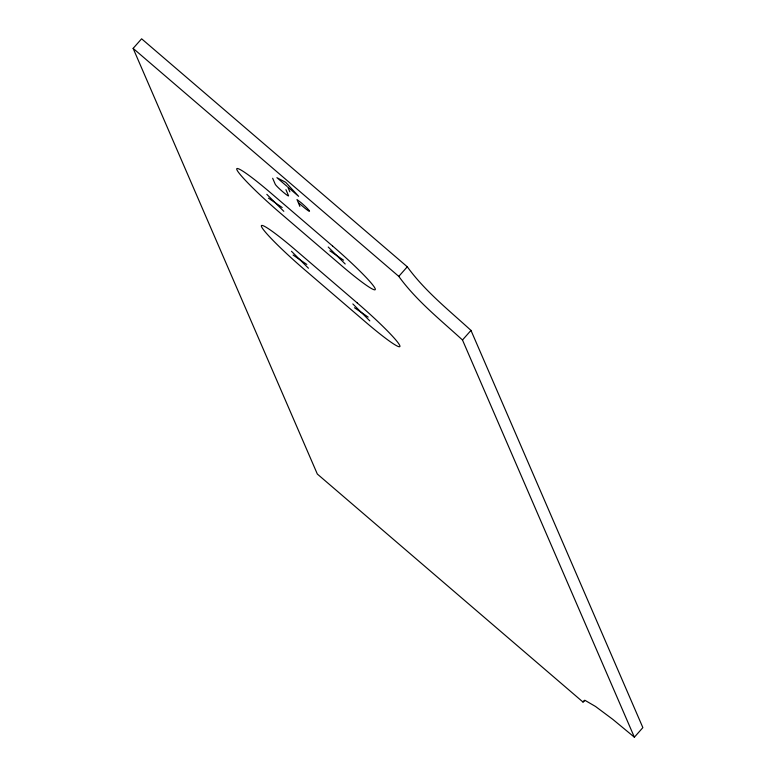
<?xml version="1.0" encoding="UTF-8"?>
<svg xmlns="http://www.w3.org/2000/svg" width="776" height="776" viewBox="0 0 776 776"><rect width="100%" height="100%" fill="white"/><g stroke="black" fill="none" stroke-linecap="round" stroke-linejoin="round"><path stroke-width="1.16" d="M133.132 48.384L141.62 38.8L407.284 266.798C424.967 291.194 448.897 310.196 470.983 330.411L642.867 727.616L634.38 737.2L612.827 719.381L595.493 706.451L585.017 700.359L582.989 702.047L317.335 474.049L133.132 48.384L398.786 276.382C416.469 300.768 440.399 319.78 462.486 339.995L634.38 737.2M398.786 276.382L407.284 266.798M462.486 339.995L470.983 330.411M582.989 702.047L584.532 700.301M268.477 198.142L282.173 207.512M329.849 250.823L343.555 260.193M293.105 255.061L306.811 264.432M354.486 307.742L368.183 317.112M287.004 186.347L276.906 177.675L285.752 182.35L298.634 196.328L287.77 187.006L289.855 191.837M298.935 203.118L302.892 206.513A9.913 0.854 41.6 0 0 309.498 211.033A9.913 0.854 41.6 0 0 301.311 202.856L296.995 199.568L299.875 206.397M328.209 247.02L345.194 263.985M266.828 194.349L283.822 211.314M352.837 303.94L369.832 320.905M291.466 251.269L308.45 268.234M285.927 189.654L288.536 195.688A8.895 0.766 41.6 0 1 282.61 191.633A8.895 0.766 41.6 0 1 275.267 184.3L272.657 178.267M332.603 246.021L271.222 193.34A51.41 4.452 41.6 0 0 236.961 169.905A51.41 4.452 41.6 0 0 279.428 212.314L340.81 264.994A51.41 4.452 41.6 0 0 375.07 288.43A51.41 4.452 41.6 0 0 332.603 246.021M357.232 302.941L295.85 250.26A51.41 4.452 41.6 0 0 261.59 226.825A51.41 4.452 41.6 0 0 304.066 269.233L365.438 321.914A51.41 4.452 41.6 0 0 399.698 345.349A51.41 4.452 41.6 0 0 357.232 302.941"/></g></svg>
